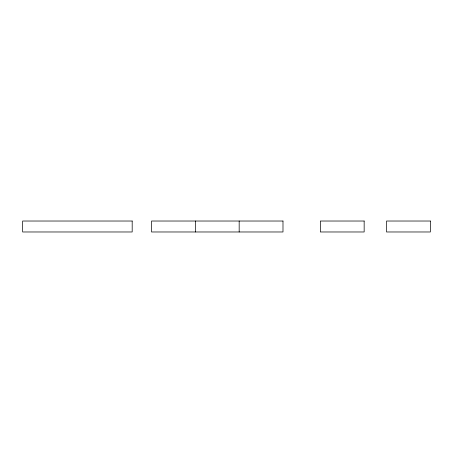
<?xml version="1.0" encoding="UTF-8"?>
<svg xmlns="http://www.w3.org/2000/svg" width="453" height="453" viewBox="0 0 453 453"><rect width="100%" height="100%" fill="white"/><g stroke="black" fill="none" stroke-linecap="round" stroke-linejoin="round"><path stroke-width="0.68" d="M239.173 221.024L239.173 231.976M195.362 221.024L195.362 231.976M132.185 221.024L22.65 221.024L22.65 231.976L132.185 231.976L132.185 221.024M282.989 221.024L151.545 221.024L151.545 231.976L282.989 231.976L282.989 221.024M364.155 221.024L320.339 221.024L320.339 231.976L364.155 231.976L364.155 221.024M430.35 221.024L386.534 221.024L386.534 231.976L430.35 231.976L430.35 221.024"/></g></svg>
